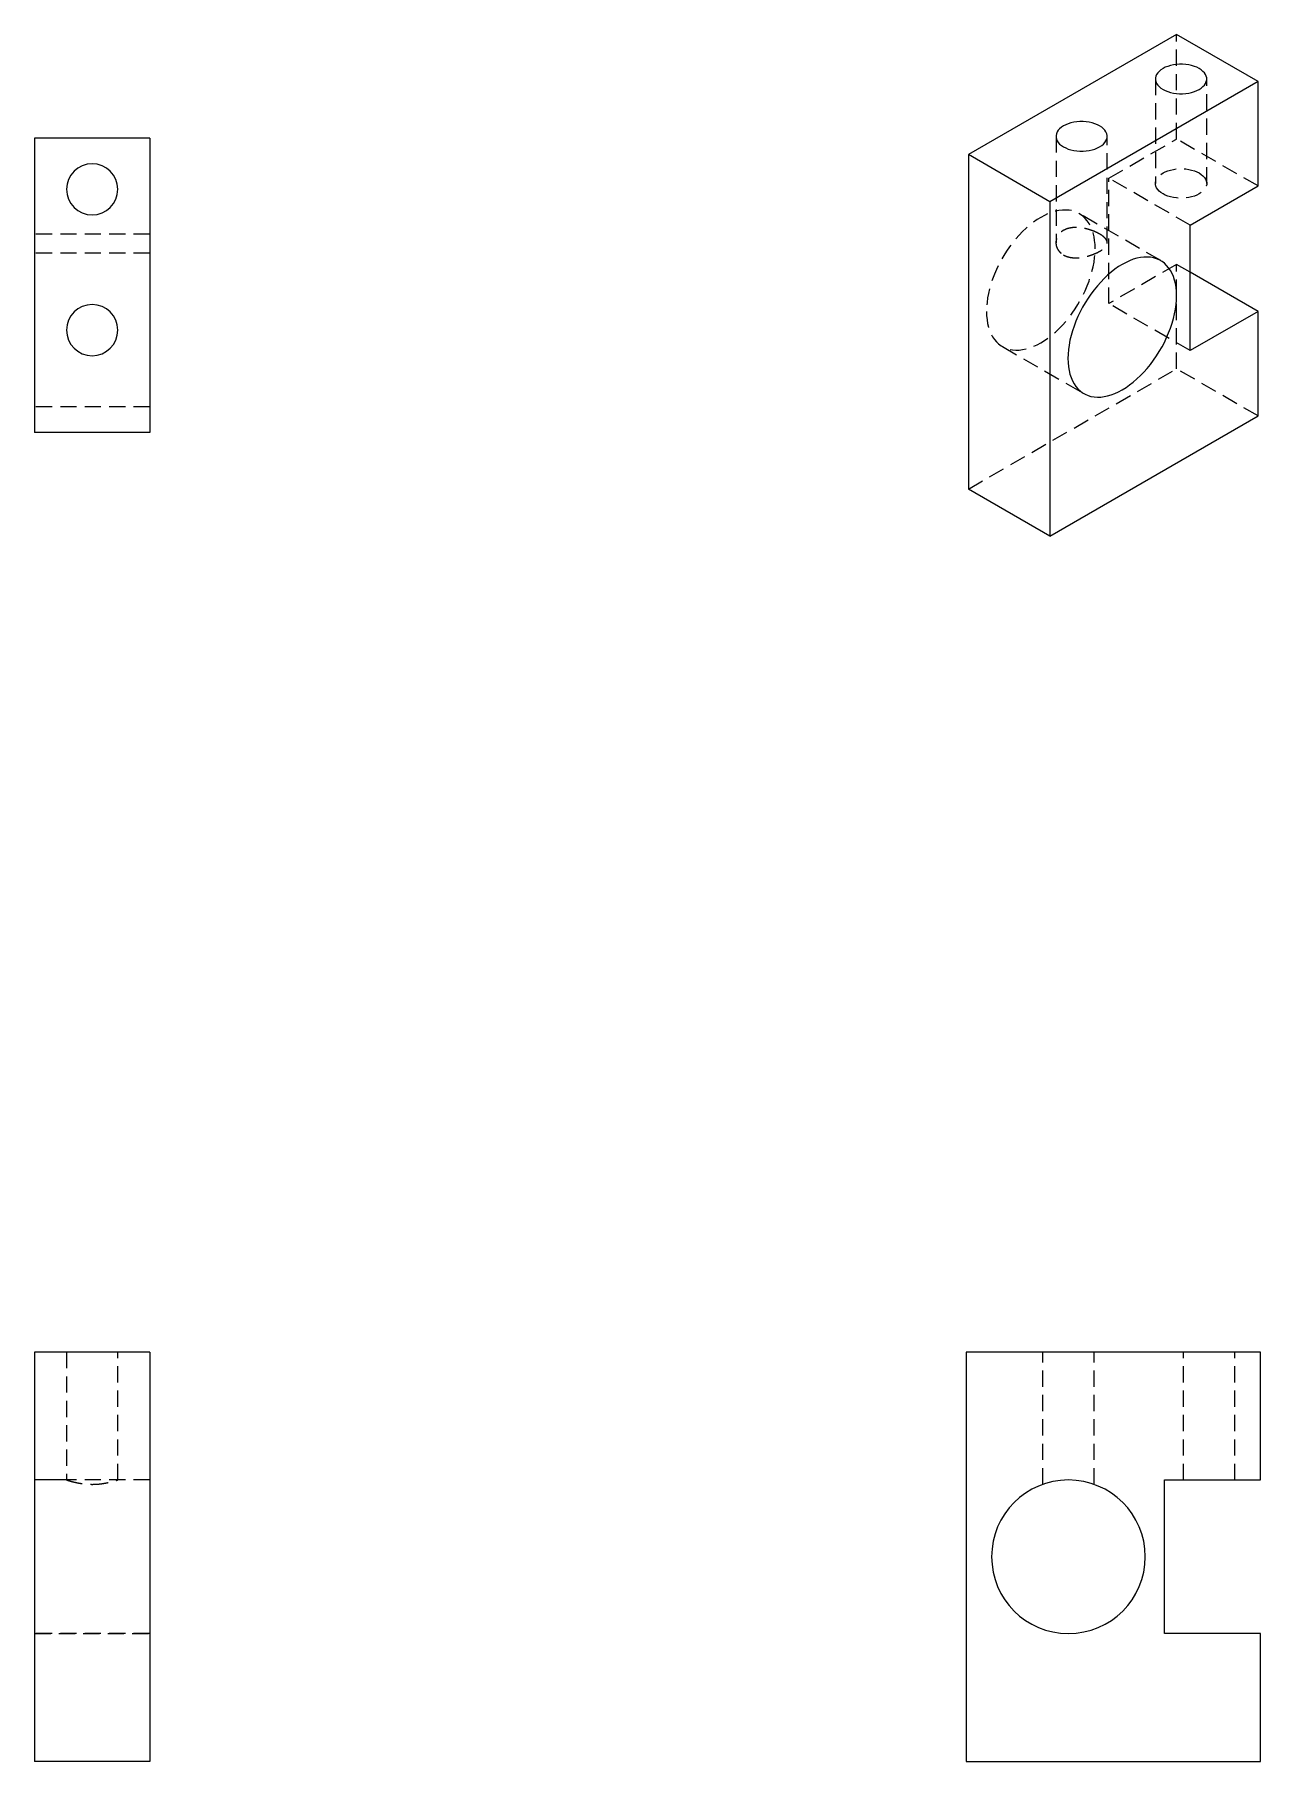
# Model space of a CAD drawing. Header units: millimetres. Extents: x 373 to 468, y 230 to 364.
import ezdxf

# ---------------------------------------------------------------- set-up
doc = ezdxf.new("R2010")
doc.units = ezdxf.units.MM
doc.linetypes.add('HIDDEN', pattern=[1.905, 1.27, -0.635])

msp = doc.modelspace()

# ---------------------------------------------------------------- linework, layer by layer
at = {"color": 7, "linetype": 'Continuous', "lineweight": 25}
for p, q in [((461.83, 364.48), (445.57, 355.09)), ((468.19, 360.8), (461.83, 364.48)), ((468.19, 360.8), (451.93, 351.41)), ((468.19, 352.64), (468.19, 360.8)), ((372.62, 356.38), (372.62, 333.38)), ((381.62, 356.38), (372.62, 356.38)), ((381.62, 356.38), (381.62, 333.38)), ((451.93, 351.41), (445.57, 355.09)), ((445.57, 355.09), (445.57, 328.96)), ((462.89, 349.58), (468.19, 352.64)), ((451.93, 351.41), (451.93, 325.28)), ((462.89, 339.78), (462.89, 349.58)), ((468.19, 342.84), (462.89, 345.9)), ((468.19, 342.84), (462.89, 339.78)), ((468.19, 334.67), (468.19, 342.84)), ((381.62, 333.38), (372.62, 333.38)), ((451.93, 325.28), (468.19, 334.67)), ((451.93, 325.28), (445.57, 328.96)), ((381.62, 261.52), (372.62, 261.52)), ((372.62, 261.52), (372.62, 229.52)), ((381.62, 261.52), (381.62, 229.52)), ((445.38, 261.52), (445.38, 229.52)), ((468.38, 261.52), (445.38, 261.52)), ((468.38, 251.52), (468.38, 261.52)), ((460.88, 239.52), (460.88, 251.52)), ((460.88, 251.52), (468.38, 251.52)), ((468.38, 239.52), (460.88, 239.52)), ((468.38, 229.52), (468.38, 239.52)), ((381.62, 229.52), (372.62, 229.52)), ((445.38, 229.52), (468.38, 229.52))]:
    msp.add_line(p, q, dxfattribs=at)
at = {"color": 7, "linetype": 'HIDDEN', "lineweight": 18}
for p, q in [((461.83, 356.31), (461.83, 364.48)), ((460.18, 361.01), (460.18, 352.84)), ((464.18, 352.84), (464.18, 361.01)), ((452.41, 356.52), (452.41, 348.21)), ((456.41, 348.21), (456.41, 356.52)), ((456.53, 353.25), (461.83, 356.31)), ((468.19, 352.64), (461.83, 356.31)), ((462.89, 349.58), (456.53, 353.25)), ((456.53, 343.45), (456.53, 353.25)), ((460.59, 346.81), (454.22, 350.48)), ((381.62, 348.88), (372.62, 348.88)), ((381.62, 347.38), (372.62, 347.38)), ((461.83, 346.51), (456.53, 343.45)), ((462.89, 345.9), (461.83, 346.51)), ((461.83, 338.35), (461.83, 346.51)), ((462.89, 339.78), (456.53, 343.45)), ((448.22, 340.09), (454.59, 336.42)), ((445.57, 328.96), (461.83, 338.35)), ((468.19, 334.67), (461.83, 338.35)), ((381.62, 335.38), (372.62, 335.38)), ((375.12, 261.52), (375.12, 251.52)), ((379.12, 251.52), (379.12, 261.52)), ((451.38, 251.18), (451.38, 261.52)), ((455.38, 251.18), (455.38, 261.52)), ((462.38, 251.52), (462.38, 261.52)), ((466.38, 251.52), (466.38, 261.52)), ((381.62, 251.52), (372.62, 251.52)), ((375.12, 251.52), (372.62, 251.52)), ((381.62, 251.52), (379.12, 251.52)), ((381.62, 239.52), (372.62, 239.52)), ((372.62, 239.52), (381.62, 239.52))]:
    msp.add_line(p, q, dxfattribs=at)
at = {"color": 7, "linetype": 'Continuous', "lineweight": 25, "flags": 128}
for points in [[(463.6, 361.82), (463.42, 361.92), (463.22, 361.99), (463, 362.06), (462.78, 362.11), (462.54, 362.14), (462.3, 362.16), (462.06, 362.16), (461.82, 362.14), (461.59, 362.11), (461.36, 362.06), (461.15, 361.99), (460.95, 361.92), (460.77, 361.82), (460.61, 361.72), (460.47, 361.6), (460.36, 361.48), (460.27, 361.35), (460.22, 361.21), (460.19, 361.08), (460.19, 360.94), (460.22, 360.8), (460.27, 360.66), (460.36, 360.53), (460.47, 360.41), (460.61, 360.29), (460.77, 360.19)], [(460.77, 360.19), (460.95, 360.1), (461.15, 360.02), (461.36, 359.95), (461.59, 359.9), (461.82, 359.87), (462.06, 359.85), (462.3, 359.85), (462.54, 359.87), (462.78, 359.9), (463, 359.95), (463.22, 360.02), (463.42, 360.1), (463.6, 360.19), (463.76, 360.29), (463.89, 360.41), (464.01, 360.53), (464.09, 360.66), (464.15, 360.8), (464.18, 360.94), (464.18, 361.08), (464.15, 361.21), (464.09, 361.35), (464.01, 361.48), (463.89, 361.6), (463.76, 361.72), (463.6, 361.82)], [(455.82, 357.33), (455.64, 357.42), (455.44, 357.5), (455.23, 357.57), (455, 357.62), (454.77, 357.65), (454.53, 357.67), (454.28, 357.67), (454.04, 357.65), (453.81, 357.62), (453.58, 357.57), (453.37, 357.5), (453.17, 357.42), (452.99, 357.33), (452.83, 357.23), (452.69, 357.11), (452.58, 356.99), (452.5, 356.86), (452.44, 356.72), (452.41, 356.59), (452.41, 356.45), (452.44, 356.31), (452.5, 356.17), (452.58, 356.04), (452.69, 355.92), (452.83, 355.8), (452.99, 355.7)], [(452.99, 355.7), (453.17, 355.61), (453.37, 355.53), (453.58, 355.46), (453.81, 355.41), (454.04, 355.38), (454.28, 355.36), (454.53, 355.36), (454.77, 355.38), (455, 355.41), (455.23, 355.46), (455.44, 355.53), (455.64, 355.61), (455.82, 355.7), (455.98, 355.8), (456.12, 355.92), (456.23, 356.04), (456.31, 356.17), (456.37, 356.31), (456.4, 356.45), (456.4, 356.59), (456.37, 356.72), (456.31, 356.86), (456.23, 356.99), (456.12, 357.11), (455.98, 357.23), (455.82, 357.33)], [(461.83, 344.06), (461.82, 344.39), (461.79, 344.71), (461.74, 345.01), (461.67, 345.29), (461.58, 345.56), (461.48, 345.81), (461.35, 346.04), (461.21, 346.25), (461.05, 346.44), (460.88, 346.61), (460.69, 346.75), (460.48, 346.87), (460.26, 346.96), (460.03, 347.03), (459.79, 347.07), (459.54, 347.09), (459.28, 347.08), (459.01, 347.05), (458.73, 346.99), (458.45, 346.91), (458.16, 346.8), (457.88, 346.67), (457.59, 346.51), (457.3, 346.34), (457.01, 346.13), (456.72, 345.91), (456.44, 345.67), (456.17, 345.41), (455.9, 345.13), (455.64, 344.84), (455.38, 344.53), (455.14, 344.2), (454.91, 343.87), (454.69, 343.52), (454.49, 343.17), (454.3, 342.81), (454.12, 342.44), (453.96, 342.07), (453.82, 341.69), (453.7, 341.32), (453.59, 340.95), (453.5, 340.58), (453.43, 340.21), (453.38, 339.86), (453.35, 339.51), (453.34, 339.17)], [(453.34, 339.17), (453.35, 338.84), (453.38, 338.52), (453.43, 338.22), (453.5, 337.93), (453.59, 337.67), (453.7, 337.42), (453.82, 337.19), (453.96, 336.98), (454.12, 336.79), (454.3, 336.62), (454.49, 336.48), (454.69, 336.36), (454.91, 336.27), (455.14, 336.2), (455.38, 336.16), (455.64, 336.14), (455.9, 336.14), (456.17, 336.18), (456.44, 336.24), (456.72, 336.32), (457.01, 336.43), (457.3, 336.56), (457.59, 336.72), (457.88, 336.89), (458.16, 337.09), (458.45, 337.32), (458.73, 337.56), (459.01, 337.82), (459.28, 338.1), (459.54, 338.39), (459.79, 338.7), (460.03, 339.02), (460.26, 339.36), (460.48, 339.71), (460.69, 340.06), (460.88, 340.42), (461.05, 340.79), (461.21, 341.16), (461.35, 341.54), (461.48, 341.91), (461.58, 342.28), (461.67, 342.65), (461.74, 343.02), (461.79, 343.37), (461.82, 343.72), (461.83, 344.06)]]:
    msp.add_lwpolyline(points, dxfattribs=at)
at = {"color": 7, "linetype": 'HIDDEN', "lineweight": 18, "flags": 128}
for points in [[(460.77, 352.02), (460.61, 352.13), (460.47, 352.24), (460.36, 352.37), (460.27, 352.5), (460.22, 352.63), (460.19, 352.77), (460.19, 352.91), (460.22, 353.05), (460.27, 353.18), (460.36, 353.31), (460.47, 353.44), (460.61, 353.55), (460.77, 353.66), (460.95, 353.75), (461.15, 353.83), (461.36, 353.89), (461.59, 353.94), (461.82, 353.98), (462.06, 353.99), (462.3, 353.99), (462.54, 353.98), (462.78, 353.94), (463, 353.89), (463.22, 353.83), (463.42, 353.75), (463.6, 353.66)], [(463.6, 353.66), (463.76, 353.55), (463.89, 353.44), (464.01, 353.31), (464.09, 353.18), (464.15, 353.05), (464.18, 352.91), (464.18, 352.77), (464.15, 352.63), (464.09, 352.5), (464.01, 352.37), (463.89, 352.24), (463.76, 352.13), (463.6, 352.02), (463.42, 351.93), (463.22, 351.85), (463, 351.79), (462.78, 351.74), (462.54, 351.71), (462.3, 351.69), (462.06, 351.69), (461.82, 351.71), (461.59, 351.74), (461.36, 351.79), (461.15, 351.85), (460.95, 351.93), (460.77, 352.02)], [(455.47, 347.74), (455.46, 348.07), (455.43, 348.38), (455.38, 348.68), (455.31, 348.97), (455.22, 349.24), (455.11, 349.49), (454.99, 349.72), (454.85, 349.93), (454.69, 350.11), (454.51, 350.28), (454.32, 350.42), (454.12, 350.54), (453.9, 350.63), (453.67, 350.7), (453.43, 350.75), (453.18, 350.76), (452.91, 350.76), (452.64, 350.72), (452.37, 350.67), (452.09, 350.58), (451.8, 350.48), (451.51, 350.34), (451.22, 350.19), (450.93, 350.01), (450.65, 349.81), (450.36, 349.59), (450.08, 349.34), (449.8, 349.08), (449.53, 348.81), (449.27, 348.51), (449.02, 348.2), (448.78, 347.88), (448.55, 347.54), (448.33, 347.2), (448.12, 346.84), (447.93, 346.48), (447.76, 346.11), (447.6, 345.74), (447.46, 345.37), (447.33, 344.99), (447.23, 344.62), (447.14, 344.25), (447.07, 343.89), (447.02, 343.53), (446.99, 343.18), (446.98, 342.84)], [(446.98, 342.84), (446.99, 342.51), (447.02, 342.19), (447.07, 341.89), (447.14, 341.61), (447.23, 341.34), (447.33, 341.09), (447.46, 340.86), (447.6, 340.65), (447.76, 340.46), (447.93, 340.3), (448.12, 340.15), (448.33, 340.04), (448.55, 339.94), (448.78, 339.87), (449.02, 339.83), (449.27, 339.81), (449.53, 339.82), (449.8, 339.85), (450.08, 339.91), (450.36, 339.99), (450.65, 340.1), (450.93, 340.23), (451.22, 340.39), (451.51, 340.57), (451.8, 340.77), (452.09, 340.99), (452.37, 341.23), (452.64, 341.49), (452.91, 341.77), (453.18, 342.07), (453.43, 342.37), (453.67, 342.7), (453.9, 343.03), (454.12, 343.38), (454.32, 343.73), (454.51, 344.1), (454.69, 344.46), (454.85, 344.84), (454.99, 345.21), (455.11, 345.58), (455.22, 345.96), (455.31, 346.32), (455.38, 346.69), (455.43, 347.05), (455.46, 347.4), (455.47, 347.74)]]:
    msp.add_lwpolyline(points, dxfattribs=at)
at = {"color": 7, "linetype": 'Continuous', "lineweight": 25}
for centre, radius, start, end in [((377.12, 352.38), 2, 90, 270), ((377.12, 352.38), 2, 270, 90), ((377.12, 341.38), 2, 90, 270), ((377.12, 341.38), 2, 270, 90), ((453.38, 245.52), 6, 0, 180), ((453.38, 245.52), 6, 180, 0)]:
    msp.add_arc(centre, radius, start, end, dxfattribs=at)
at = {"color": 7, "linetype": 'HIDDEN', "lineweight": 18}
for points, knots in [([(455.82, 348.89), (455.79, 348.9), (455.72, 348.94), (455.62, 348.99), (455.5, 349.05), (455.35, 349.11), (455.11, 349.2), (454.8, 349.3), (454.41, 349.37), (454.01, 349.41), (453.64, 349.39), (453.29, 349.31), (452.98, 349.18), (452.73, 348.99), (452.54, 348.76), (452.43, 348.49), (452.39, 348.21), (452.43, 347.93), (452.53, 347.7), (452.67, 347.51), (452.81, 347.37), (452.93, 347.29), (452.99, 347.25)], [0, 0, 0, 0, 0.020709, 0.041497, 0.062466, 0.093795, 0.125051, 0.187271, 0.250111, 0.312732, 0.375156, 0.437759, 0.500064, 0.562365, 0.624978, 0.687351, 0.749935, 0.812689, 0.874842, 0.916908, 0.95836, 1, 1, 1, 1]), ([(452.99, 347.25), (453.02, 347.24), (453.09, 347.2), (453.19, 347.16), (453.29, 347.12), (453.41, 347.09), (453.52, 347.06), (453.72, 347.03), (454.01, 347.02), (454.4, 347.05), (454.8, 347.13), (455.17, 347.24), (455.52, 347.38), (455.83, 347.53), (456.08, 347.7), (456.27, 347.87), (456.38, 348.04), (456.42, 348.21), (456.38, 348.38), (456.28, 348.53), (456.14, 348.67), (456, 348.78), (455.88, 348.85), (455.82, 348.89)], [0, 0, 0, 0, 0.020907, 0.041667, 0.062381, 0.083149, 0.104072, 0.125247, 0.187427, 0.250225, 0.312679, 0.375064, 0.437622, 0.499884, 0.562253, 0.624934, 0.687419, 0.750116, 0.812893, 0.875067, 0.917056, 0.958434, 1, 1, 1, 1]), ([(375.12, 251.52), (375.12, 251.52), (375.11, 251.53), (375.15, 251.51), (375.26, 251.48), (375.45, 251.42), (375.7, 251.36), (376, 251.29), (376.35, 251.23), (376.72, 251.19), (376.99, 251.18), (377.12, 251.18)], [0, 0, 0, 0, 0.0000935, 0.1247301, 0.2499924, 0.3747724, 0.4999758, 0.6255208, 0.749862, 0.8754117, 1, 1, 1, 1]), ([(377.12, 251.18), (377.25, 251.18), (377.52, 251.19), (377.89, 251.23), (378.24, 251.29), (378.54, 251.36), (378.79, 251.42), (378.98, 251.48), (379.09, 251.51), (379.13, 251.53), (379.12, 251.52), (379.12, 251.52)], [0, 0, 0, 0, 0.124603, 0.250183, 0.374584, 0.500222, 0.625172, 0.749984, 0.875144, 0.999709, 1, 1, 1, 1])]:
    msp.add_open_spline(points, degree=3, knots=knots, dxfattribs=at)

doc.saveas('drawing.dxf')
